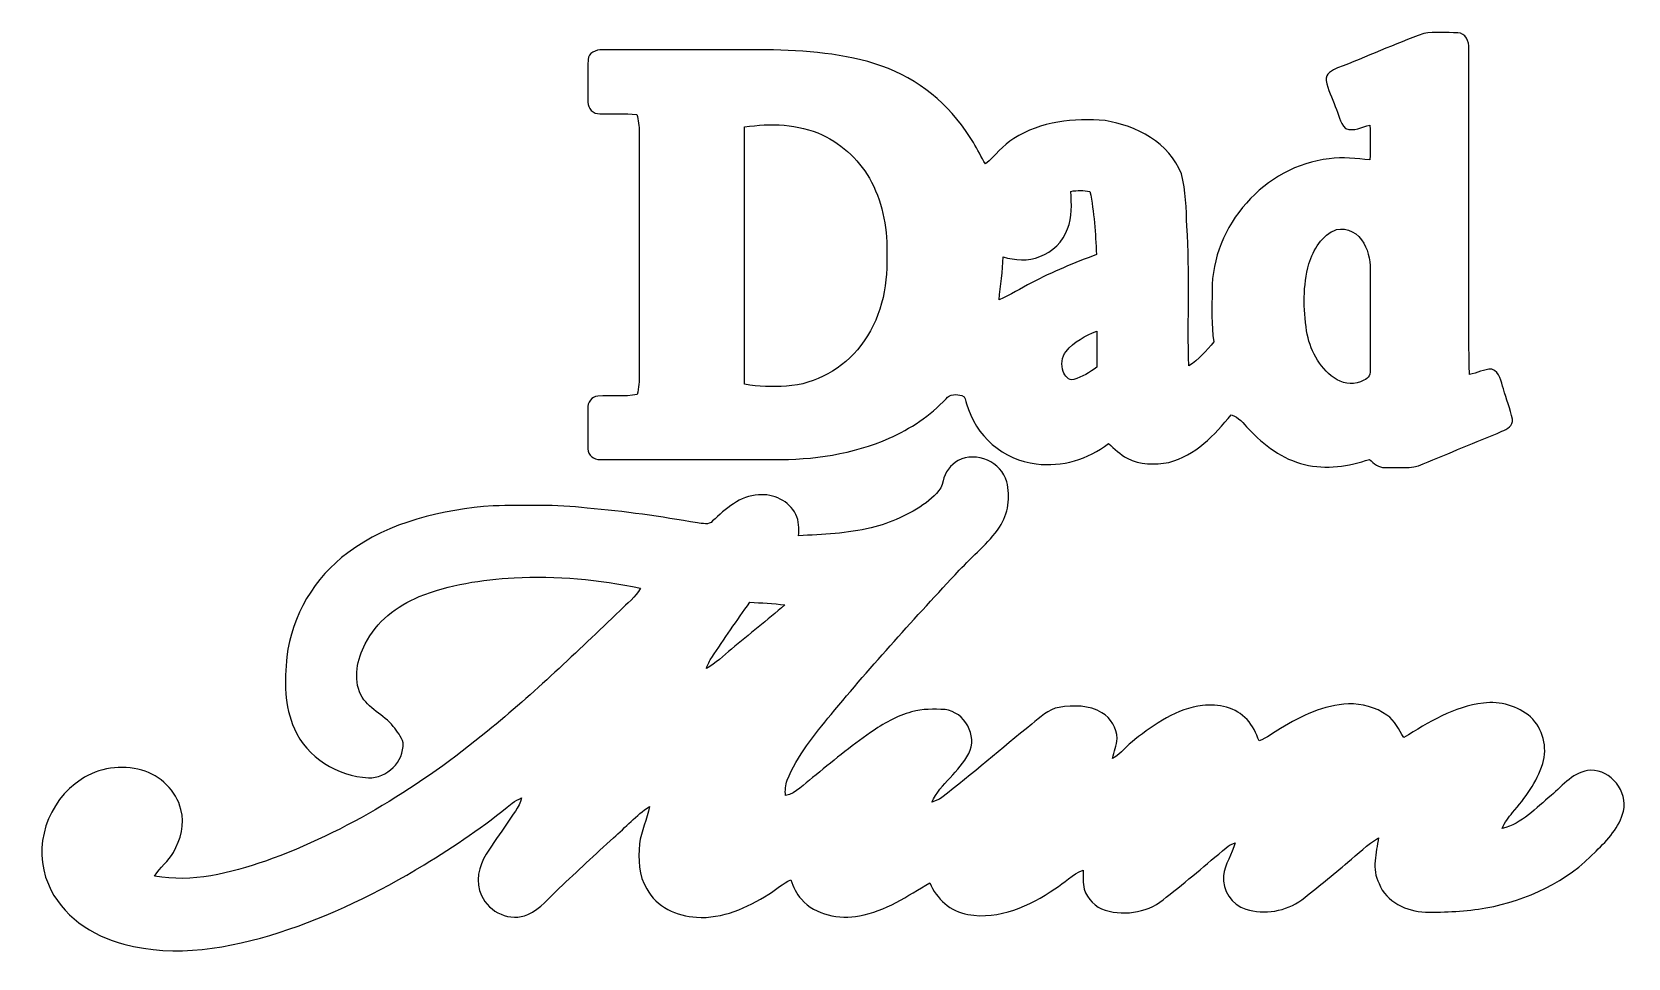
# Model space of a CAD drawing. Header units: centimetres. Extents: x -13.3 to 13, y -7.7 to 7.6.
import ezdxf

# ---------------------------------------------------------------- set-up
doc = ezdxf.new("R2010")
doc.units = ezdxf.units.CM
doc.header["$MEASUREMENT"] = 0
doc.layers.add('Camada 1', color=7, linetype='Continuous')

msp = doc.modelspace()

# ---------------------------------------------------------------- linework, layer by layer
at = {"layer": 'Camada 1', "color": 156}
for points, knots in [([(8.18444, 6.98217), (8.65857, 7.16704), (9.12459, 7.3727), (9.60084, 7.5519), (9.60084, 7.5519), (9.78605, 7.5759), (9.97549, 7.56355), (10.16246, 7.56002), (10.16246, 7.56002), (10.29334, 7.55896), (10.34944, 7.41715), (10.34274, 7.30462), (10.34274, 7.30462), (10.34345, 6.32812), (10.34274, 5.35128), (10.34308, 4.37444), (10.34308, 4.37444), (10.34732, 3.56059), (10.33322, 2.74672), (10.35295, 1.93321), (10.35295, 1.93321), (10.4782, 1.95509), (10.5939, 2.02564), (10.72232, 2.02459), (10.72232, 2.02459), (10.85778, 1.97343), (10.87366, 1.81785), (10.91282, 1.69827), (10.91282, 1.69827), (10.95691, 1.53034), (11.02995, 1.37018), (11.06063, 1.19909), (11.06063, 1.19909), (11.07581, 1.09361), (10.97138, 1.03152), (10.88777, 0.99942), (10.88777, 0.99942), (10.45491, 0.82161), (10.02312, 0.64169), (9.59131, 0.46248), (9.59131, 0.46248), (9.39482, 0.36936), (9.17222, 0.41416), (8.96267, 0.40534), (8.96267, 0.40534), (8.85789, 0.39546), (8.77958, 0.47166), (8.71007, 0.53833), (8.71007, 0.53833), (8.36858, 0.42121), (7.99499, 0.36371), (7.63975, 0.45332), (7.63975, 0.45332), (7.27779, 0.53939), (6.97018, 0.77223), (6.72007, 1.03998), (6.72007, 1.03998), (6.63327, 1.12642), (6.55849, 1.23754), (6.43502, 1.27282), (6.43502, 1.27282), (6.1602, 0.93909), (5.842, 0.59901), (5.40737, 0.4886), (5.40737, 0.4886), (5.18054, 0.4445), (4.93112, 0.44662), (4.72298, 0.55774), (4.72298, 0.55774), (4.60445, 0.6163), (4.51343, 0.71332), (4.41466, 0.79798), (4.41466, 0.79798), (4.08094, 0.53974), (3.64771, 0.40886), (3.22757, 0.46426), (3.22757, 0.46426), (2.69027, 0.5154), (2.21755, 0.93451), (2.08173, 1.45308), (2.08173, 1.45308), (2.06092, 1.50001), (2.06375, 1.5748), (2.00413, 1.59066), (2.00413, 1.59066), (1.91523, 1.6083), (1.8041, 1.6196), (1.74412, 1.53599), (1.74412, 1.53599), (1.48237, 1.2573), (1.15746, 1.04245), (0.80963, 0.88618), (0.80963, 0.88618), (0.21271, 0.62476), (-0.44555, 0.52599), (-1.09395, 0.53552), (-1.09395, 0.53552), (-2.04611, 0.53622), (-2.99826, 0.53445), (-3.9504, 0.53622), (-3.9504, 0.53622), (-4.05095, 0.52634), (-4.14796, 0.61029), (-4.14796, 0.71191), (-4.14796, 0.71191), (-4.15395, 0.93239), (-4.15008, 1.15359), (-4.15008, 1.37442), (-4.15008, 1.37442), (-4.15854, 1.47002), (-4.08693, 1.57585), (-3.98568, 1.57833), (-3.98568, 1.57833), (-3.76943, 1.59137), (-3.55106, 1.56457), (-3.33621, 1.60408), (-3.33621, 1.60408), (-3.31893, 1.71555), (-3.30164, 1.82738), (-3.30341, 1.94027), (-3.30341, 1.94027), (-3.30412, 3.26918), (-3.30305, 4.59809), (-3.30376, 5.92701), (-3.30376, 5.92701), (-3.3027, 6.02543), (-3.32176, 6.1221), (-3.34222, 6.2177), (-3.34222, 6.2177), (-3.54541, 6.23534), (-3.74931, 6.2244), (-3.95286, 6.22864), (-3.95286, 6.22864), (-4.05835, 6.21946), (-4.15571, 6.31647), (-4.14901, 6.4216), (-4.14901, 6.4216), (-4.15149, 6.65409), (-4.15466, 6.88728), (-4.14725, 7.11941), (-4.14725, 7.11941), (-4.14443, 7.23194), (-4.01425, 7.28274), (-3.91759, 7.28132), (-3.91759, 7.28132), (-2.97638, 7.28169), (-2.03482, 7.28169), (-1.09361, 7.28132), (-1.09361, 7.28132), (-0.45507, 7.25769), (0.19719, 7.20972), (0.79728, 6.97159), (0.79728, 6.97159), (1.3843, 6.74122), (1.87254, 6.29425), (2.19321, 5.75522), (2.19321, 5.75522), (2.26236, 5.63845), (2.31775, 5.5139), (2.3943, 5.40103), (2.3943, 5.40103), (2.54952, 5.53966), (2.67864, 5.709), (2.85855, 5.81837), (2.85855, 5.81837), (3.29881, 6.10517), (3.84774, 6.1595), (4.35963, 6.1147), (4.35963, 6.1147), (4.87749, 6.03496), (5.41443, 5.75027), (5.61552, 5.24016), (5.61552, 5.24016), (5.68501, 4.95828), (5.69629, 4.66441), (5.70371, 4.37515), (5.70371, 4.37515), (5.75734, 3.61102), (5.71112, 2.84373), (5.73475, 2.07856), (5.73475, 2.07856), (5.9002, 2.17735), (6.02438, 2.32762), (6.1489, 2.47156), (6.1489, 2.47156), (6.09988, 2.75096), (6.11998, 3.036), (6.11928, 3.31823), (6.11928, 3.31823), (6.11433, 4.37868), (6.98641, 5.37632), (8.0465, 5.48569), (8.0465, 5.48569), (8.26981, 5.52343), (8.49383, 5.48815), (8.71714, 5.47017), (8.71714, 5.47017), (8.72277, 5.65962), (8.72313, 5.84941), (8.71573, 6.03885), (8.71573, 6.03885), (8.58519, 6.01698), (8.44832, 5.92596), (8.31673, 5.98805), (8.31673, 5.98805), (8.21865, 6.08259), (8.19855, 6.22545), (8.14528, 6.34541), (8.14528, 6.34541), (8.09412, 6.48828), (8.02286, 6.62552), (7.99358, 6.77509), (7.99358, 6.77509), (7.9823, 6.88764), (8.09483, 6.94865), (8.18444, 6.98217)], [0, 0, 0, 0, 0.01818182, 0.01818182, 0.01818182, 0.01818182, 0.03636364, 0.03636364, 0.03636364, 0.03636364, 0.05454545, 0.05454545, 0.05454545, 0.05454545, 0.07272727, 0.07272727, 0.07272727, 0.07272727, 0.09090909, 0.09090909, 0.09090909, 0.09090909, 0.10909091, 0.10909091, 0.10909091, 0.10909091, 0.12727273, 0.12727273, 0.12727273, 0.12727273, 0.14545455, 0.14545455, 0.14545455, 0.14545455, 0.16363636, 0.16363636, 0.16363636, 0.16363636, 0.18181818, 0.18181818, 0.18181818, 0.18181818, 0.2, 0.2, 0.2, 0.2, 0.21818182, 0.21818182, 0.21818182, 0.21818182, 0.23636364, 0.23636364, 0.23636364, 0.23636364, 0.25454545, 0.25454545, 0.25454545, 0.25454545, 0.27272727, 0.27272727, 0.27272727, 0.27272727, 0.29090909, 0.29090909, 0.29090909, 0.29090909, 0.30909091, 0.30909091, 0.30909091, 0.30909091, 0.32727273, 0.32727273, 0.32727273, 0.32727273, 0.34545455, 0.34545455, 0.34545455, 0.34545455, 0.36363636, 0.36363636, 0.36363636, 0.36363636, 0.38181818, 0.38181818, 0.38181818, 0.38181818, 0.4, 0.4, 0.4, 0.4, 0.41818182, 0.41818182, 0.41818182, 0.41818182, 0.43636364, 0.43636364, 0.43636364, 0.43636364, 0.45454545, 0.45454545, 0.45454545, 0.45454545, 0.47272727, 0.47272727, 0.47272727, 0.47272727, 0.49090909, 0.49090909, 0.49090909, 0.49090909, 0.50909091, 0.50909091, 0.50909091, 0.50909091, 0.52727273, 0.52727273, 0.52727273, 0.52727273, 0.54545455, 0.54545455, 0.54545455, 0.54545455, 0.56363636, 0.56363636, 0.56363636, 0.56363636, 0.58181818, 0.58181818, 0.58181818, 0.58181818, 0.6, 0.6, 0.6, 0.6, 0.61818182, 0.61818182, 0.61818182, 0.61818182, 0.63636364, 0.63636364, 0.63636364, 0.63636364, 0.65454545, 0.65454545, 0.65454545, 0.65454545, 0.67272727, 0.67272727, 0.67272727, 0.67272727, 0.69090909, 0.69090909, 0.69090909, 0.69090909, 0.70909091, 0.70909091, 0.70909091, 0.70909091, 0.72727273, 0.72727273, 0.72727273, 0.72727273, 0.74545455, 0.74545455, 0.74545455, 0.74545455, 0.76363636, 0.76363636, 0.76363636, 0.76363636, 0.78181818, 0.78181818, 0.78181818, 0.78181818, 0.8, 0.8, 0.8, 0.8, 0.81818182, 0.81818182, 0.81818182, 0.81818182, 0.83636364, 0.83636364, 0.83636364, 0.83636364, 0.85454545, 0.85454545, 0.85454545, 0.85454545, 0.87272727, 0.87272727, 0.87272727, 0.87272727, 0.89090909, 0.89090909, 0.89090909, 0.89090909, 0.90909091, 0.90909091, 0.90909091, 0.90909091, 0.92727273, 0.92727273, 0.92727273, 0.92727273, 0.94545455, 0.94545455, 0.94545455, 0.94545455, 0.96363636, 0.96363636, 0.96363636, 0.96363636, 1, 1, 1, 1]), ([(-1.57056, 6.01132), (-1.57056, 6.01132), (-1.57056, 6.01132), (-1.57056, 6.01132), (-1.57056, 6.01132), (-1.57091, 4.59987), (-1.57056, 3.18805), (-1.57056, 1.77623), (-1.57056, 1.77623), (-1.34408, 1.73073), (-1.11159, 1.73073), (-0.88159, 1.74271), (-0.88159, 1.74271), (-0.40252, 1.77517), (0.05009, 2.03093), (0.33972, 2.41158), (0.33972, 2.41158), (0.66357, 2.82397), (0.78563, 3.36408), (0.76834, 3.88055), (0.76834, 3.88055), (0.78493, 4.30035), (0.71049, 4.72792), (0.51822, 5.10329), (0.51822, 5.10329), (0.34113, 5.44052), (0.05115, 5.71712), (-0.29279, 5.87974), (-0.29279, 5.87974), (-0.69037, 6.06212), (-1.14406, 6.07694), (-1.57056, 6.01132)], [0, 0, 0, 0, 0.11111111, 0.11111111, 0.11111111, 0.11111111, 0.22222222, 0.22222222, 0.22222222, 0.22222222, 0.33333333, 0.33333333, 0.33333333, 0.33333333, 0.44444444, 0.44444444, 0.44444444, 0.44444444, 0.55555556, 0.55555556, 0.55555556, 0.55555556, 0.66666667, 0.66666667, 0.66666667, 0.66666667, 0.77777778, 0.77777778, 0.77777778, 0.77777778, 1, 1, 1, 1]), ([(3.7973, 4.94982), (3.7973, 4.94982), (3.7973, 4.94982), (3.7973, 4.94982), (3.7973, 4.94982), (3.80293, 4.7431), (3.82551, 4.52683), (3.74156, 4.33105), (3.74156, 4.33105), (3.66572, 4.12221), (3.49391, 3.95498), (3.28648, 3.87772), (3.28648, 3.87772), (3.0935, 3.79518), (2.87655, 3.81458), (2.68005, 3.87244), (2.68005, 3.87244), (2.67828, 3.63502), (2.63455, 3.40113), (2.61725, 3.16512), (2.61725, 3.16512), (2.80353, 3.2399), (2.96898, 3.35526), (3.14749, 3.44557), (3.14749, 3.44557), (3.49179, 3.62761), (3.85444, 3.77084), (4.21745, 3.91054), (4.21745, 3.91054), (4.20017, 4.25838), (4.18182, 4.60869), (4.1102, 4.95017), (4.1102, 4.95017), (4.00614, 4.96639), (3.90065, 4.97099), (3.7973, 4.94982)], [0, 0, 0, 0, 0.1, 0.1, 0.1, 0.1, 0.2, 0.2, 0.2, 0.2, 0.3, 0.3, 0.3, 0.3, 0.4, 0.4, 0.4, 0.4, 0.5, 0.5, 0.5, 0.5, 0.6, 0.6, 0.6, 0.6, 0.7, 0.7, 0.7, 0.7, 0.8, 0.8, 0.8, 0.8, 1, 1, 1, 1]), ([(8.16539, 4.32082), (8.16539, 4.32082), (8.16539, 4.32082), (8.16539, 4.32082), (8.16539, 4.32082), (7.92339, 4.23545), (7.78544, 3.9885), (7.71277, 3.75603), (7.71277, 3.75603), (7.61434, 3.39831), (7.61683, 3.01837), (7.67503, 2.6536), (7.67503, 2.6536), (7.72442, 2.35338), (7.87118, 2.05668), (8.12729, 1.88136), (8.12729, 1.88136), (8.2483, 1.79105), (8.41621, 1.75119), (8.55839, 1.81539), (8.55839, 1.81539), (8.62787, 1.84643), (8.72418, 1.88136), (8.71748, 1.97484), (8.71748, 1.97484), (8.72348, 2.516), (8.71677, 3.05752), (8.72031, 3.59903), (8.72031, 3.59903), (8.72384, 3.77013), (8.70338, 3.94757), (8.61413, 4.0968), (8.61413, 4.0968), (8.53052, 4.25414), (8.34565, 4.36597), (8.16539, 4.32082)], [0, 0, 0, 0, 0.1, 0.1, 0.1, 0.1, 0.2, 0.2, 0.2, 0.2, 0.3, 0.3, 0.3, 0.3, 0.4, 0.4, 0.4, 0.4, 0.5, 0.5, 0.5, 0.5, 0.6, 0.6, 0.6, 0.6, 0.7, 0.7, 0.7, 0.7, 0.8, 0.8, 0.8, 0.8, 1, 1, 1, 1]), ([(3.71863, 2.31493), (3.71863, 2.31493), (3.71863, 2.31493), (3.71863, 2.31493), (3.71863, 2.31493), (3.63926, 2.22566), (3.63361, 2.09232), (3.66959, 1.98332), (3.66959, 1.98332), (3.70028, 1.91664), (3.75742, 1.8295), (3.84315, 1.85313), (3.84315, 1.85313), (3.98285, 1.88948), (4.10386, 1.97414), (4.22275, 2.05317), (4.22275, 2.05317), (4.22416, 2.25248), (4.22592, 2.45145), (4.22168, 2.65041), (4.22168, 2.65041), (4.03365, 2.57493), (3.8488, 2.47368), (3.71863, 2.31493)], [0, 0, 0, 0, 0.14285714, 0.14285714, 0.14285714, 0.14285714, 0.28571429, 0.28571429, 0.28571429, 0.28571429, 0.42857143, 0.42857143, 0.42857143, 0.42857143, 0.57142857, 0.57142857, 0.57142857, 0.57142857, 0.71428571, 0.71428571, 0.71428571, 0.71428571, 1, 1, 1, 1]), ([(1.94344, 0.51929), (2.24013, 0.67627), (2.65782, 0.4953), (2.74143, 0.16898), (2.74143, 0.16898), (2.80353, -0.08078), (2.77142, -0.36194), (2.62183, -0.57608), (2.62183, -0.57608), (2.4391, -0.84666), (2.18086, -1.05233), (1.95932, -1.28905), (1.95932, -1.28905), (1.23754, -2.06199), (0.52599, -2.84585), (-0.14851, -3.66148), (-0.14851, -3.66148), (-0.42367, -3.99696), (-0.70767, -4.33811), (-0.86959, -4.74556), (-0.86959, -4.74556), (-0.90557, -4.82494), (-0.9017, -4.91277), (-0.90028, -4.99779), (-0.90028, -4.99779), (-0.7172, -4.95793), (-0.59336, -4.81117), (-0.45225, -4.7011), (-0.45225, -4.7011), (-0.13828, -4.44782), (0.16932, -4.1857), (0.50236, -3.95746), (0.50236, -3.95746), (0.70943, -3.81423), (0.93169, -3.68582), (1.17651, -3.6195), (1.17651, -3.6195), (1.35502, -3.56975), (1.54305, -3.57152), (1.72649, -3.58281), (1.72649, -3.58281), (2.04927, -3.61984), (2.26835, -4.01425), (2.11632, -4.30564), (2.11632, -4.30564), (1.96356, -4.60691), (1.65417, -4.79953), (1.50777, -5.1054), (1.50777, -5.1054), (1.56491, -5.08706), (1.62348, -5.06801), (1.67111, -5.03025), (1.67111, -5.03025), (2.17594, -4.64078), (2.65711, -4.22239), (3.15207, -3.82128), (3.15207, -3.82128), (3.2914, -3.71369), (3.42159, -3.57258), (3.60469, -3.54576), (3.60469, -3.54576), (3.83857, -3.50908), (4.09857, -3.5066), (4.30776, -3.6329), (4.30776, -3.6329), (4.45769, -3.71934), (4.54976, -3.88725), (4.55753, -4.05835), (4.55753, -4.05835), (4.55012, -4.17089), (4.50391, -4.27531), (4.48344, -4.38538), (4.48344, -4.38538), (4.62633, -4.30847), (4.71874, -4.16806), (4.84928, -4.07423), (4.84928, -4.07423), (5.17806, -3.82057), (5.53685, -3.56164), (5.96194, -3.51613), (5.96194, -3.51613), (6.22265, -3.48333), (6.51298, -3.54612), (6.695, -3.74721), (6.695, -3.74721), (6.79167, -3.84386), (6.84035, -3.97403), (6.89186, -4.09787), (6.89186, -4.09787), (7.01993, -4.04812), (7.12716, -3.96027), (7.24534, -3.89183), (7.24534, -3.89183), (7.58506, -3.68582), (7.95867, -3.50908), (8.36117, -3.48614), (8.36117, -3.48614), (8.58448, -3.48192), (8.81097, -3.54436), (8.99512, -3.67242), (8.99512, -3.67242), (9.12388, -3.76449), (9.19302, -3.91089), (9.27276, -4.04283), (9.27276, -4.04283), (9.6788, -3.79448), (10.09896, -3.52918), (10.58298, -3.47451), (10.58298, -3.47451), (10.85849, -3.4417), (11.14882, -3.51861), (11.35873, -3.70382), (11.35873, -3.70382), (11.56263, -3.89536), (11.64237, -4.20546), (11.55805, -4.47216), (11.55805, -4.47216), (11.46493, -4.77801), (11.26489, -5.03555), (11.06275, -5.27755), (11.06275, -5.27755), (10.99714, -5.35798), (10.92622, -5.43772), (10.89201, -5.53755), (10.89201, -5.53755), (11.21974, -5.46206), (11.44834, -5.2003), (11.69704, -4.99426), (11.69704, -4.99426), (11.89214, -4.82881), (12.07311, -4.59846), (12.34792, -4.57904), (12.34792, -4.57904), (12.68236, -4.57763), (12.96282, -4.93041), (12.88591, -5.25638), (12.88591, -5.25638), (12.82206, -5.52131), (12.62591, -5.72557), (12.43717, -5.91078), (12.43717, -5.91078), (11.96057, -6.41561), (11.30229, -6.72324), (10.62496, -6.84742), (10.62496, -6.84742), (10.29616, -6.90279), (9.96138, -6.9208), (9.62837, -6.91479), (9.62837, -6.91479), (9.31791, -6.90738), (8.98525, -6.74933), (8.86566, -6.44701), (8.86566, -6.44701), (8.74112, -6.20923), (8.82261, -5.94042), (8.85613, -5.6917), (8.85613, -5.6917), (8.67268, -5.80495), (8.51851, -5.95841), (8.35342, -6.09564), (8.35342, -6.09564), (8.1026, -6.30344), (7.85459, -6.5151), (7.59459, -6.71194), (7.59459, -6.71194), (7.33602, -6.90633), (6.98287, -6.9617), (6.6749, -6.86893), (6.6749, -6.86893), (6.44594, -6.79874), (6.28473, -6.55601), (6.30802, -6.31859), (6.30802, -6.31859), (6.32636, -6.12245), (6.45371, -5.96299), (6.49851, -5.77497), (6.49851, -5.77497), (6.44455, -5.79437), (6.39092, -5.81589), (6.34893, -5.85576), (6.34893, -5.85576), (6.02614, -6.13375), (5.70018, -6.4082), (5.36609, -6.67208), (5.36609, -6.67208), (5.09869, -6.91515), (4.70429, -6.9857), (4.36209, -6.88657), (4.36209, -6.88657), (4.19805, -6.83753), (4.06929, -6.70031), (4.01567, -6.54015), (4.01567, -6.54015), (3.9878, -6.43784), (4.00295, -6.33095), (3.99837, -6.22687), (3.99837, -6.22687), (3.82057, -6.28967), (3.69288, -6.43573), (3.53484, -6.53238), (3.53484, -6.53238), (3.11962, -6.81672), (2.6162, -7.04603), (2.10219, -6.95571), (2.10219, -6.95571), (1.81785, -6.90703), (1.58114, -6.69783), (1.47708, -6.43183), (1.47708, -6.43183), (1.11054, -6.6502), (0.74753, -6.90279), (0.3175, -6.97512), (0.3175, -6.97512), (-0.01658, -7.04285), (-0.40216, -6.96595), (-0.63675, -6.70489), (-0.63675, -6.70489), (-0.72178, -6.61599), (-0.76834, -6.50027), (-0.80856, -6.38632), (-0.80856, -6.38632), (-0.94438, -6.44207), (-1.04951, -6.5479), (-1.17474, -6.62164), (-1.17474, -6.62164), (-1.53, -6.84354), (-1.93604, -7.03155), (-2.36502, -7.00088), (-2.36502, -7.00088), (-2.68534, -6.98041), (-3.02612, -6.83224), (-3.17958, -6.5352), (-3.17958, -6.5352), (-3.31786, -6.31367), (-3.32139, -6.04485), (-3.29952, -5.79332), (-3.29952, -5.79332), (-3.27942, -5.57954), (-3.16723, -5.38902), (-3.13548, -5.17806), (-3.13548, -5.17806), (-3.35455, -5.322), (-3.52989, -5.52062), (-3.72745, -5.691), (-3.72745, -5.691), (-4.02943, -5.96477), (-4.32399, -6.24699), (-4.6228, -6.52463), (-4.6228, -6.52463), (-4.78649, -6.67561), (-4.92936, -6.86152), (-5.13608, -6.95642), (-5.13608, -6.95642), (-5.42008, -7.08413), (-5.77708, -6.92221), (-5.89774, -6.64279), (-5.89774, -6.64279), (-6.00321, -6.4216), (-5.94747, -6.1602), (-5.82083, -5.96053), (-5.82083, -5.96053), (-5.71217, -5.78838), (-5.58977, -5.62504), (-5.47899, -5.45394), (-5.47899, -5.45394), (-5.39362, -5.31847), (-5.28072, -5.19535), (-5.23875, -5.03731), (-5.23875, -5.03731), (-5.29307, -5.05919), (-5.3474, -5.08282), (-5.39291, -5.12056), (-5.39291, -5.12056), (-5.84941, -5.49663), (-6.33976, -5.8293), (-6.84388, -6.13833), (-6.84388, -6.13833), (-7.59529, -6.592), (-8.3887, -6.98287), (-9.22549, -7.2517), (-9.22549, -7.2517), (-10.04393, -7.51028), (-10.93646, -7.67362), (-11.78136, -7.44431), (-11.78136, -7.44431), (-12.30559, -7.30637), (-12.81571, -6.97406), (-13.0249, -6.45548), (-13.0249, -6.45548), (-13.29548, -5.85011), (-13.03867, -5.08282), (-12.4855, -4.73109), (-12.4855, -4.73109), (-12.19517, -4.54235), (-11.82263, -4.48203), (-11.48961, -4.58045), (-11.48961, -4.58045), (-11.18305, -4.66443), (-10.9167, -4.91525), (-10.84403, -5.22887), (-10.84403, -5.22887), (-10.7763, -5.467), (-10.84932, -5.7224), (-10.96821, -5.93231), (-10.96821, -5.93231), (-11.04935, -6.07905), (-11.19046, -6.17926), (-11.27653, -6.32213), (-11.27653, -6.32213), (-10.65917, -6.43924), (-10.0337, -6.27274), (-9.45056, -6.07659), (-9.45056, -6.07659), (-8.11494, -5.59576), (-6.89327, -4.83622), (-5.80036, -3.937), (-5.80036, -3.937), (-5.03907, -3.31435), (-4.33139, -2.63172), (-3.62055, -1.95297), (-3.62055, -1.95297), (-3.50519, -1.83268), (-3.36549, -1.73107), (-3.28507, -1.58184), (-3.28507, -1.58184), (-3.96733, -1.44463), (-4.66653, -1.36983), (-5.36292, -1.41323), (-5.36292, -1.41323), (-5.8935, -1.44039), (-6.42832, -1.52364), (-6.9236, -1.72261), (-6.9236, -1.72261), (-7.29262, -1.8743), (-7.63023, -2.13606), (-7.8112, -2.49802), (-7.8112, -2.49802), (-7.94138, -2.75342), (-8.01475, -3.06846), (-7.88528, -3.33903), (-7.88528, -3.33903), (-7.76569, -3.56622), (-7.5078, -3.66394), (-7.35153, -3.85903), (-7.35153, -3.85903), (-7.28627, -3.94194), (-7.21713, -4.02802), (-7.18889, -4.13173), (-7.18889, -4.13173), (-7.17515, -4.44358), (-7.45208, -4.71028), (-7.7604, -4.70534), (-7.7604, -4.70534), (-8.2691, -4.67924), (-8.77216, -4.37198), (-8.97678, -3.89643), (-8.97678, -3.89643), (-9.1447, -3.52672), (-9.14187, -3.10868), (-9.10166, -2.71251), (-9.10166, -2.71251), (-9.02193, -2.03588), (-8.6494, -1.4037), (-8.09907, -1.00259), (-8.09907, -1.00259), (-7.41291, -0.4886), (-6.54755, -0.28892), (-5.70652, -0.22647), (-5.70652, -0.22647), (-5.19112, -0.22014), (-4.67289, -0.2046), (-4.1596, -0.26387), (-4.1596, -0.26387), (-3.55211, -0.31503), (-2.94922, -0.40604), (-2.34879, -0.50765), (-2.34879, -0.50765), (-2.26518, -0.51257), (-2.16076, -0.5535), (-2.09832, -0.4759), (-2.09832, -0.4759), (-1.88489, -0.27975), (-1.64677, -0.06032), (-1.34126, -0.04585), (-1.34126, -0.04585), (-1.09855, -0.02433), (-0.83609, -0.14393), (-0.72918, -0.36971), (-0.72918, -0.36971), (-0.67344, -0.47766), (-0.67734, -0.60218), (-0.68403, -0.72036), (-0.68403, -0.72036), (-0.28397, -0.6999), (0.11923, -0.68333), (0.51011, -0.58773), (0.51011, -0.58773), (0.83326, -0.51011), (1.14299, -0.37146), (1.41357, -0.1778), (1.41357, -0.1778), (1.52964, -0.08078), (1.66792, 0.02222), (1.69403, 0.18167), (1.69403, 0.18167), (1.71874, 0.32631), (1.82033, 0.44555), (1.94344, 0.51929)], [0, 0, 0, 0, 0.00970874, 0.00970874, 0.00970874, 0.00970874, 0.01941748, 0.01941748, 0.01941748, 0.01941748, 0.02912621, 0.02912621, 0.02912621, 0.02912621, 0.03883495, 0.03883495, 0.03883495, 0.03883495, 0.04854369, 0.04854369, 0.04854369, 0.04854369, 0.05825243, 0.05825243, 0.05825243, 0.05825243, 0.06796117, 0.06796117, 0.06796117, 0.06796117, 0.0776699, 0.0776699, 0.0776699, 0.0776699, 0.08737864, 0.08737864, 0.08737864, 0.08737864, 0.09708738, 0.09708738, 0.09708738, 0.09708738, 0.10679612, 0.10679612, 0.10679612, 0.10679612, 0.11650485, 0.11650485, 0.11650485, 0.11650485, 0.12621359, 0.12621359, 0.12621359, 0.12621359, 0.13592233, 0.13592233, 0.13592233, 0.13592233, 0.14563107, 0.14563107, 0.14563107, 0.14563107, 0.15533981, 0.15533981, 0.15533981, 0.15533981, 0.16504854, 0.16504854, 0.16504854, 0.16504854, 0.17475728, 0.17475728, 0.17475728, 0.17475728, 0.18446602, 0.18446602, 0.18446602, 0.18446602, 0.19417476, 0.19417476, 0.19417476, 0.19417476, 0.2038835, 0.2038835, 0.2038835, 0.2038835, 0.21359223, 0.21359223, 0.21359223, 0.21359223, 0.22330097, 0.22330097, 0.22330097, 0.22330097, 0.23300971, 0.23300971, 0.23300971, 0.23300971, 0.24271845, 0.24271845, 0.24271845, 0.24271845, 0.25242718, 0.25242718, 0.25242718, 0.25242718, 0.26213592, 0.26213592, 0.26213592, 0.26213592, 0.27184466, 0.27184466, 0.27184466, 0.27184466, 0.2815534, 0.2815534, 0.2815534, 0.2815534, 0.29126214, 0.29126214, 0.29126214, 0.29126214, 0.30097087, 0.30097087, 0.30097087, 0.30097087, 0.31067961, 0.31067961, 0.31067961, 0.31067961, 0.32038835, 0.32038835, 0.32038835, 0.32038835, 0.33009709, 0.33009709, 0.33009709, 0.33009709, 0.33980583, 0.33980583, 0.33980583, 0.33980583, 0.34951456, 0.34951456, 0.34951456, 0.34951456, 0.3592233, 0.3592233, 0.3592233, 0.3592233, 0.36893204, 0.36893204, 0.36893204, 0.36893204, 0.37864078, 0.37864078, 0.37864078, 0.37864078, 0.38834951, 0.38834951, 0.38834951, 0.38834951, 0.39805825, 0.39805825, 0.39805825, 0.39805825, 0.40776699, 0.40776699, 0.40776699, 0.40776699, 0.41747573, 0.41747573, 0.41747573, 0.41747573, 0.42718447, 0.42718447, 0.42718447, 0.42718447, 0.4368932, 0.4368932, 0.4368932, 0.4368932, 0.44660194, 0.44660194, 0.44660194, 0.44660194, 0.45631068, 0.45631068, 0.45631068, 0.45631068, 0.46601942, 0.46601942, 0.46601942, 0.46601942, 0.47572816, 0.47572816, 0.47572816, 0.47572816, 0.48543689, 0.48543689, 0.48543689, 0.48543689, 0.49514563, 0.49514563, 0.49514563, 0.49514563, 0.50485437, 0.50485437, 0.50485437, 0.50485437, 0.51456311, 0.51456311, 0.51456311, 0.51456311, 0.52427184, 0.52427184, 0.52427184, 0.52427184, 0.53398058, 0.53398058, 0.53398058, 0.53398058, 0.54368932, 0.54368932, 0.54368932, 0.54368932, 0.55339806, 0.55339806, 0.55339806, 0.55339806, 0.5631068, 0.5631068, 0.5631068, 0.5631068, 0.57281553, 0.57281553, 0.57281553, 0.57281553, 0.58252427, 0.58252427, 0.58252427, 0.58252427, 0.59223301, 0.59223301, 0.59223301, 0.59223301, 0.60194175, 0.60194175, 0.60194175, 0.60194175, 0.61165049, 0.61165049, 0.61165049, 0.61165049, 0.62135922, 0.62135922, 0.62135922, 0.62135922, 0.63106796, 0.63106796, 0.63106796, 0.63106796, 0.6407767, 0.6407767, 0.6407767, 0.6407767, 0.65048544, 0.65048544, 0.65048544, 0.65048544, 0.66019417, 0.66019417, 0.66019417, 0.66019417, 0.66990291, 0.66990291, 0.66990291, 0.66990291, 0.67961165, 0.67961165, 0.67961165, 0.67961165, 0.68932039, 0.68932039, 0.68932039, 0.68932039, 0.69902913, 0.69902913, 0.69902913, 0.69902913, 0.70873786, 0.70873786, 0.70873786, 0.70873786, 0.7184466, 0.7184466, 0.7184466, 0.7184466, 0.72815534, 0.72815534, 0.72815534, 0.72815534, 0.73786408, 0.73786408, 0.73786408, 0.73786408, 0.74757282, 0.74757282, 0.74757282, 0.74757282, 0.75728155, 0.75728155, 0.75728155, 0.75728155, 0.76699029, 0.76699029, 0.76699029, 0.76699029, 0.77669903, 0.77669903, 0.77669903, 0.77669903, 0.78640777, 0.78640777, 0.78640777, 0.78640777, 0.7961165, 0.7961165, 0.7961165, 0.7961165, 0.80582524, 0.80582524, 0.80582524, 0.80582524, 0.81553398, 0.81553398, 0.81553398, 0.81553398, 0.82524272, 0.82524272, 0.82524272, 0.82524272, 0.83495146, 0.83495146, 0.83495146, 0.83495146, 0.84466019, 0.84466019, 0.84466019, 0.84466019, 0.85436893, 0.85436893, 0.85436893, 0.85436893, 0.86407767, 0.86407767, 0.86407767, 0.86407767, 0.87378641, 0.87378641, 0.87378641, 0.87378641, 0.88349515, 0.88349515, 0.88349515, 0.88349515, 0.89320388, 0.89320388, 0.89320388, 0.89320388, 0.90291262, 0.90291262, 0.90291262, 0.90291262, 0.91262136, 0.91262136, 0.91262136, 0.91262136, 0.9223301, 0.9223301, 0.9223301, 0.9223301, 0.93203883, 0.93203883, 0.93203883, 0.93203883, 0.94174757, 0.94174757, 0.94174757, 0.94174757, 0.95145631, 0.95145631, 0.95145631, 0.95145631, 0.96116505, 0.96116505, 0.96116505, 0.96116505, 0.97087379, 0.97087379, 0.97087379, 0.97087379, 0.98058252, 0.98058252, 0.98058252, 0.98058252, 1, 1, 1, 1]), ([(-2.11137, -2.72274), (-2.11137, -2.72274), (-2.11137, -2.72274), (-2.11137, -2.72274), (-2.11137, -2.72274), (-2.14911, -2.77812), (-2.17769, -2.83951), (-2.19886, -2.90335), (-2.19886, -2.90335), (-2.04328, -2.82363), (-1.92439, -2.69239), (-1.78788, -2.58621), (-1.78788, -2.58621), (-1.49789, -2.34102), (-1.1952, -2.11067), (-0.91157, -1.85807), (-0.91157, -1.85807), (-1.10172, -1.83161), (-1.29399, -1.82703), (-1.48554, -1.81504), (-1.48554, -1.81504), (-1.70039, -2.11313), (-1.90465, -2.41899), (-2.11137, -2.72274)], [0, 0, 0, 0, 0.14285714, 0.14285714, 0.14285714, 0.14285714, 0.28571429, 0.28571429, 0.28571429, 0.28571429, 0.42857143, 0.42857143, 0.42857143, 0.42857143, 0.57142857, 0.57142857, 0.57142857, 0.57142857, 0.71428571, 0.71428571, 0.71428571, 0.71428571, 1, 1, 1, 1])]:
    msp.add_open_spline(points, degree=3, knots=knots, dxfattribs=at)

doc.saveas('drawing.dxf')
